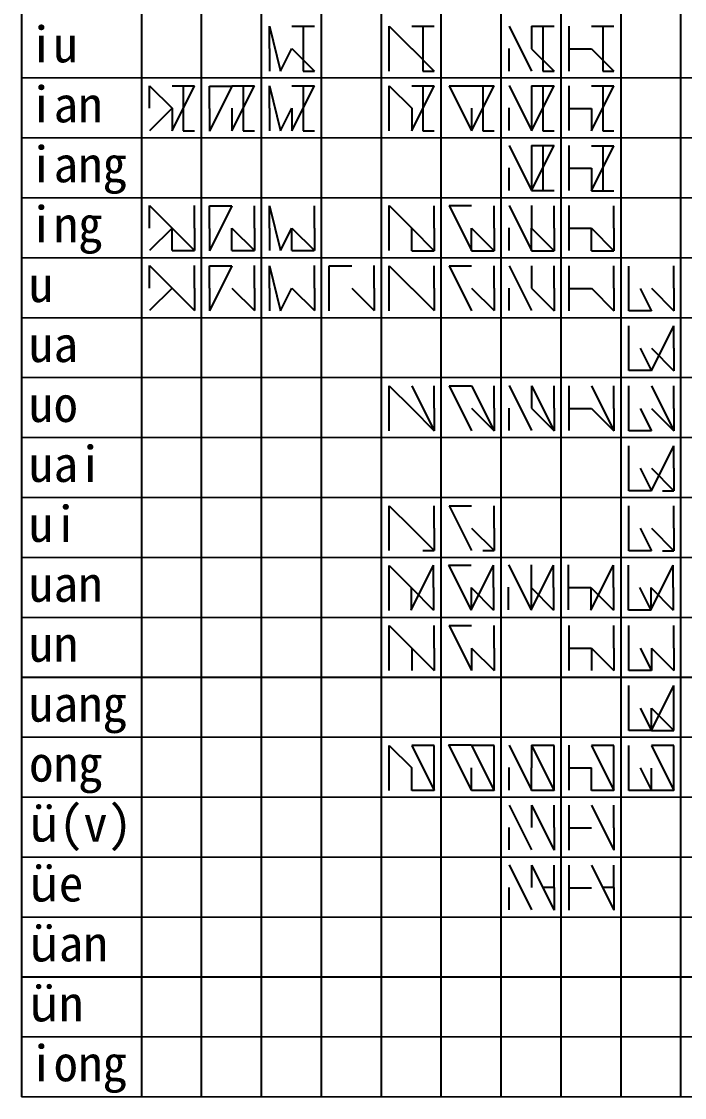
# Model space of a CAD drawing. Header units: millimetres. Extents: x 1659 to 4407, y 297 to 2004.
# Drawn here: x 3487 to 3930, y 520 to 1238 of the extents above; entities that cross this region are included whole.
import ezdxf

# ---------------------------------------------------------------- set-up
doc = ezdxf.new("R2010")
doc.units = ezdxf.units.MM
doc.styles.get("Standard").update_dxf_attribs({"font": 'arial.ttf'})

msp = doc.modelspace()

# ---------------------------------------------------------------- linework, layer by layer
for p, q in [((3487.33, 1933.69), (3487.33, 520.03)), ((3567.33, 1933.69), (3567.33, 519.99)), ((3607.33, 1933.69), (3607.33, 519.97)), ((3647.33, 1933.69), (3647.33, 519.96)), ((3647.33, 1933.67), (3647.33, 519.96)), ((3687.33, 1933.69), (3687.33, 519.94)), ((3687.33, 1933.69), (3687.33, 519.97)), ((3727.33, 1933.69), (3727.33, 519.92)), ((3727.33, 1933.63), (3727.33, 519.92)), ((3767.33, 1933.69), (3767.33, 519.9)), ((3767.33, 1933.62), (3767.33, 519.9)), ((3807.33, 1933.69), (3807.33, 519.89)), ((3807.33, 1933.6), (3807.33, 519.89)), ((3847.33, 1933.69), (3847.33, 519.87)), ((3847.33, 1933.58), (3847.33, 519.87)), ((3887.33, 1933.69), (3887.33, 519.85)), ((3887.33, 1933.58), (3887.33, 519.87)), ((3927.33, 1933.69), (3927.33, 519.84)), ((3927.33, 1933.55), (3927.33, 519.84)), ((3652.8, 1234.65), (3660.3, 1204.65)), ((3652.8, 1219.65), (3652.8, 1234.65)), ((3667.8, 1234.65), (3682.8, 1234.65)), ((3675.3, 1234.65), (3675.3, 1204.65)), ((3732.8, 1219.51), (3732.8, 1234.51)), ((3732.8, 1234.51), (3747.8, 1219.51)), ((3747.8, 1234.61), (3762.8, 1234.61)), ((3755.3, 1234.61), (3755.3, 1204.61)), ((3812.8, 1234.68), (3827.8, 1204.68)), ((3827.8, 1234.58), (3842.8, 1234.58)), ((3827.8, 1234.58), (3827.8, 1219.58)), ((3835.3, 1234.58), (3835.3, 1204.58)), ((3852.8, 1219.58), (3852.8, 1234.58)), ((3867.8, 1234.56), (3882.8, 1234.56)), ((3875.3, 1234.56), (3875.3, 1204.56)), ((3652.8, 1219.65), (3652.8, 1204.65)), ((3660.3, 1204.65), (3667.8, 1219.65)), ((3667.8, 1219.65), (3682.8, 1204.65)), ((3732.8, 1204.51), (3732.8, 1219.51)), ((3747.8, 1219.61), (3762.8, 1204.61)), ((3812.8, 1204.68), (3812.8, 1219.68)), ((3827.8, 1219.58), (3842.8, 1204.58)), ((3852.8, 1204.58), (3852.8, 1219.58)), ((3852.8, 1219.46), (3867.8, 1219.46)), ((3867.8, 1219.56), (3882.8, 1204.56)), ((4407.33, 1199.63), (3487.33, 1200.03)), ((3675.3, 1204.65), (3682.8, 1204.65)), ((3755.3, 1204.61), (3762.8, 1204.61)), ((3835.3, 1204.58), (3842.8, 1204.58)), ((3875.3, 1204.56), (3882.8, 1204.56)), ((3572.8, 1179.84), (3572.8, 1194.84)), ((3572.8, 1194.84), (3587.8, 1179.84)), ((3587.8, 1194.84), (3602.8, 1194.84)), ((3587.8, 1164.84), (3602.8, 1194.84)), ((3595.3, 1194.84), (3595.3, 1164.84)), ((3612.8, 1194.65), (3627.8, 1194.65)), ((3612.8, 1179.65), (3612.8, 1194.65)), ((3627.8, 1194.65), (3612.8, 1164.65)), ((3627.8, 1194.84), (3642.8, 1194.84)), ((3627.8, 1164.84), (3642.8, 1194.84)), ((3635.3, 1194.84), (3635.3, 1164.84)), ((3652.8, 1194.8), (3660.3, 1164.8)), ((3652.8, 1179.8), (3652.8, 1194.8)), ((3667.8, 1194.8), (3682.8, 1194.8)), ((3667.8, 1164.8), (3682.8, 1194.8)), ((3675.3, 1194.8), (3675.3, 1164.8)), ((3732.8, 1194.84), (3747.8, 1179.84)), ((3732.8, 1179.84), (3732.8, 1194.84)), ((3747.8, 1194.84), (3762.8, 1194.84)), ((3747.8, 1164.84), (3762.8, 1194.84)), ((3755.3, 1194.84), (3755.3, 1164.84)), ((3772.8, 1194.84), (3787.8, 1194.84)), ((3772.8, 1194.84), (3787.8, 1164.84)), ((3787.8, 1194.84), (3802.8, 1194.84)), ((3787.8, 1164.84), (3802.8, 1194.84)), ((3795.3, 1194.84), (3795.3, 1164.84)), ((3812.8, 1195.01), (3827.8, 1165.01)), ((3827.8, 1194.9), (3827.8, 1179.9)), ((3827.8, 1194.73), (3842.8, 1194.73)), ((3827.8, 1164.73), (3842.8, 1194.73)), ((3835.3, 1194.73), (3835.3, 1164.73)), ((3852.8, 1179.9), (3852.8, 1194.9)), ((3867.8, 1194.71), (3882.8, 1194.71)), ((3867.8, 1164.71), (3882.8, 1194.71)), ((3875.3, 1194.71), (3875.3, 1164.71)), ((3587.8, 1179.84), (3572.8, 1164.84)), ((3587.8, 1179.84), (3587.8, 1164.84)), ((3612.8, 1179.65), (3612.8, 1164.65)), ((3627.8, 1179.84), (3627.8, 1164.84)), ((3652.8, 1179.8), (3652.8, 1164.8)), ((3660.3, 1164.8), (3667.8, 1179.8)), ((3667.8, 1179.8), (3667.8, 1164.8)), ((3732.8, 1164.84), (3732.8, 1179.84)), ((3747.8, 1179.84), (3747.8, 1164.84)), ((3787.8, 1179.84), (3787.8, 1164.84)), ((3812.8, 1165.01), (3812.8, 1180.01)), ((3827.8, 1179.73), (3827.8, 1164.73)), ((3852.8, 1164.9), (3852.8, 1179.9)), ((3852.8, 1179.78), (3867.8, 1179.78)), ((3867.8, 1179.71), (3867.8, 1164.71)), ((3595.3, 1164.84), (3602.8, 1164.84)), ((3635.3, 1164.84), (3642.8, 1164.84)), ((3675.3, 1164.8), (3682.8, 1164.8)), ((3755.3, 1164.84), (3762.8, 1164.84)), ((3795.3, 1164.84), (3802.8, 1164.84)), ((3835.3, 1164.73), (3842.8, 1164.73)), ((3875.3, 1164.71), (3882.8, 1164.71)), ((4407.33, 1159.63), (3487.33, 1160.03)), ((3812.8, 1155.01), (3827.8, 1125.01)), ((3827.8, 1154.9), (3827.8, 1139.9)), ((3827.8, 1154.9), (3842.8, 1154.9)), ((3827.8, 1124.9), (3842.8, 1154.9)), ((3835.3, 1154.9), (3835.3, 1124.9)), ((3852.8, 1139.9), (3852.8, 1154.9)), ((3867.8, 1154.78), (3882.8, 1154.78)), ((3867.8, 1124.78), (3882.8, 1154.78)), ((3875.3, 1154.78), (3875.3, 1124.78)), ((3812.8, 1125.01), (3812.8, 1140.01)), ((3827.8, 1139.9), (3827.8, 1124.9)), ((3852.8, 1124.9), (3852.8, 1139.9)), ((3852.8, 1139.78), (3867.8, 1139.78)), ((3867.8, 1139.78), (3867.8, 1124.78)), ((3827.8, 1124.9), (3842.8, 1124.9)), ((3867.8, 1124.78), (3882.8, 1124.78)), ((4407.33, 1119.63), (3487.33, 1120.03)), ((3572.8, 1099.84), (3572.8, 1114.84)), ((3572.8, 1114.84), (3587.8, 1099.84)), ((3602.8, 1099.84), (3602.8, 1114.84)), ((3612.8, 1114.65), (3627.8, 1114.65)), ((3612.8, 1099.65), (3612.8, 1114.65)), ((3627.8, 1114.65), (3612.8, 1084.65)), ((3642.8, 1099.82), (3642.8, 1114.82)), ((3652.8, 1114.8), (3660.3, 1084.8)), ((3652.8, 1099.8), (3652.8, 1114.8)), ((3682.8, 1099.8), (3682.8, 1114.8)), ((3732.8, 1114.84), (3747.8, 1099.84)), ((3732.8, 1099.84), (3732.8, 1114.84)), ((3762.8, 1099.77), (3762.8, 1114.77)), ((3772.8, 1114.84), (3787.8, 1114.84)), ((3772.8, 1114.84), (3787.8, 1084.84)), ((3802.8, 1099.75), (3802.8, 1114.75)), ((3812.8, 1115.01), (3827.8, 1085.01)), ((3827.8, 1114.9), (3827.8, 1099.9)), ((3842.8, 1099.73), (3842.8, 1114.73)), ((3852.8, 1099.9), (3852.8, 1114.9)), ((3882.8, 1099.71), (3882.8, 1114.71)), ((3587.8, 1099.84), (3572.8, 1084.84)), ((3587.79, 1084.84), (3587.79, 1099.84)), ((3587.8, 1099.84), (3602.8, 1084.84)), ((3602.8, 1099.84), (3602.8, 1084.84)), ((3612.8, 1099.65), (3612.8, 1084.65)), ((3627.79, 1084.82), (3627.79, 1099.82)), ((3627.8, 1099.82), (3642.8, 1084.82)), ((3642.8, 1099.82), (3642.8, 1084.82)), ((3652.8, 1099.8), (3652.8, 1084.8)), ((3660.3, 1084.8), (3667.8, 1099.8)), ((3667.79, 1084.8), (3667.79, 1099.8)), ((3667.8, 1099.8), (3682.8, 1084.8)), ((3682.8, 1099.8), (3682.8, 1084.8)), ((3732.8, 1084.84), (3732.8, 1099.84)), ((3747.79, 1084.77), (3747.79, 1099.77)), ((3747.8, 1099.77), (3762.8, 1084.77)), ((3762.8, 1099.77), (3762.8, 1084.77)), ((3787.79, 1084.75), (3787.79, 1099.75)), ((3787.8, 1099.75), (3802.8, 1084.75)), ((3802.8, 1099.75), (3802.8, 1084.75)), ((3812.8, 1085.01), (3812.8, 1100.01)), ((3827.79, 1084.73), (3827.79, 1099.73)), ((3827.8, 1099.73), (3842.8, 1084.73)), ((3842.8, 1099.73), (3842.8, 1084.73)), ((3852.8, 1084.9), (3852.8, 1099.9)), ((3852.8, 1099.78), (3867.8, 1099.78)), ((3867.79, 1084.71), (3867.79, 1099.71)), ((3867.8, 1099.71), (3882.8, 1084.71)), ((3882.8, 1099.71), (3882.8, 1084.71)), ((3587.79, 1084.84), (3602.79, 1084.84)), ((3627.79, 1084.82), (3642.79, 1084.82)), ((3667.79, 1084.8), (3682.79, 1084.8)), ((3747.79, 1084.77), (3762.79, 1084.77)), ((3787.79, 1084.75), (3802.79, 1084.75)), ((3827.79, 1084.73), (3842.79, 1084.73)), ((3867.79, 1084.71), (3882.79, 1084.71)), ((4407.33, 1079.63), (3487.33, 1080.03)), ((3572.8, 1059.84), (3572.8, 1074.84)), ((3572.8, 1074.84), (3587.8, 1059.84)), ((3602.8, 1059.84), (3602.8, 1074.84)), ((3612.8, 1074.65), (3627.8, 1074.65)), ((3612.8, 1059.65), (3612.8, 1074.65)), ((3627.8, 1074.65), (3612.8, 1044.65)), ((3642.8, 1059.82), (3642.8, 1074.82)), ((3652.8, 1074.65), (3660.3, 1044.65)), ((3652.8, 1059.65), (3652.8, 1074.65)), ((3682.8, 1059.8), (3682.8, 1074.8)), ((3692.8, 1074.61), (3707.8, 1074.61)), ((3692.8, 1059.61), (3692.8, 1074.61)), ((3722.8, 1059.84), (3722.8, 1074.84)), ((3732.8, 1059.59), (3732.8, 1074.59)), ((3732.8, 1074.59), (3747.8, 1059.59)), ((3762.8, 1059.77), (3762.8, 1074.77)), ((3772.8, 1074.58), (3787.8, 1074.58)), ((3772.8, 1074.58), (3787.8, 1044.58)), ((3802.8, 1059.75), (3802.8, 1074.75)), ((3812.8, 1074.77), (3827.8, 1044.77)), ((3827.8, 1074.66), (3827.8, 1059.66)), ((3842.8, 1059.73), (3842.8, 1074.73)), ((3852.8, 1059.66), (3852.8, 1074.66)), ((3882.8, 1059.71), (3882.8, 1074.71)), ((3892.8, 1059.54), (3892.8, 1074.54)), ((3922.8, 1059.7), (3922.8, 1074.7)), ((3587.8, 1059.84), (3572.8, 1044.84)), ((3587.8, 1059.84), (3602.8, 1044.84)), ((3602.8, 1059.84), (3602.8, 1044.84)), ((3612.8, 1059.65), (3612.8, 1044.65)), ((3627.8, 1059.82), (3642.8, 1044.82)), ((3642.8, 1059.82), (3642.8, 1044.82)), ((3652.8, 1059.65), (3652.8, 1044.65)), ((3660.3, 1044.65), (3667.8, 1059.65)), ((3667.8, 1059.8), (3682.8, 1044.8)), ((3682.8, 1059.8), (3682.8, 1044.8)), ((3692.8, 1044.61), (3692.8, 1059.61)), ((3707.8, 1059.84), (3722.8, 1044.84)), ((3722.8, 1059.84), (3722.8, 1044.84)), ((3732.8, 1044.59), (3732.8, 1059.59)), ((3747.8, 1059.77), (3762.8, 1044.77)), ((3762.8, 1059.77), (3762.8, 1044.77)), ((3787.8, 1059.75), (3802.8, 1044.75)), ((3802.8, 1059.75), (3802.8, 1044.75)), ((3812.8, 1044.77), (3812.8, 1059.77)), ((3827.8, 1059.73), (3842.8, 1044.73)), ((3842.8, 1059.73), (3842.8, 1044.73)), ((3852.8, 1044.66), (3852.8, 1059.66)), ((3852.8, 1059.54), (3867.8, 1059.54)), ((3867.8, 1059.71), (3882.8, 1044.71)), ((3882.8, 1059.71), (3882.8, 1044.71)), ((3892.8, 1044.54), (3892.8, 1059.54)), ((3900.3, 1059.54), (3907.8, 1044.52)), ((3907.8, 1059.7), (3922.8, 1044.7)), ((3922.8, 1059.7), (3922.8, 1044.7)), ((3907.8, 1044.54), (3892.8, 1044.54)), ((4407.33, 1039.63), (3487.33, 1040.03)), ((3892.8, 1019.71), (3892.8, 1034.71)), ((3907.8, 1004.7), (3922.8, 1034.7)), ((3922.8, 1019.7), (3922.8, 1034.7)), ((3892.8, 1004.71), (3892.8, 1019.71)), ((3900.3, 1019.71), (3907.8, 1004.7)), ((3907.8, 1019.7), (3922.8, 1004.7)), ((3922.8, 1019.7), (3922.8, 1004.7)), ((4407.33, 999.63), (3487.33, 1000.03)), ((3907.8, 1004.71), (3892.8, 1004.71)), ((3732.8, 979.59), (3732.8, 994.59)), ((3732.8, 994.59), (3747.8, 979.59)), ((3747.8, 994.59), (3762.8, 964.59)), ((3762.8, 979.59), (3762.8, 994.59)), ((3772.8, 994.58), (3787.8, 994.58)), ((3772.8, 994.58), (3787.8, 964.58)), ((3787.8, 994.59), (3802.8, 964.59)), ((3802.8, 979.59), (3802.8, 994.59)), ((3812.8, 994.77), (3827.8, 964.77)), ((3827.8, 994.66), (3827.8, 979.66)), ((3827.8, 994.59), (3842.8, 964.59)), ((3842.8, 979.59), (3842.8, 994.59)), ((3852.8, 979.66), (3852.8, 994.66)), ((3867.8, 994.54), (3882.8, 964.54)), ((3882.8, 979.54), (3882.8, 994.54)), ((3892.8, 979.54), (3892.8, 994.54)), ((3907.8, 994.52), (3922.8, 964.52)), ((3922.8, 979.52), (3922.8, 994.52)), ((3732.8, 964.59), (3732.8, 979.59)), ((3747.8, 979.59), (3762.8, 964.59)), ((3762.8, 979.59), (3762.8, 964.59)), ((3787.8, 979.59), (3802.8, 964.59)), ((3802.8, 979.59), (3802.8, 964.59)), ((3812.8, 964.77), (3812.8, 979.77)), ((3827.8, 979.59), (3842.8, 964.59)), ((3842.8, 979.59), (3842.8, 964.59)), ((3852.8, 964.66), (3852.8, 979.66)), ((3852.8, 979.54), (3867.8, 979.54)), ((3867.8, 979.54), (3882.8, 964.54)), ((3882.8, 979.54), (3882.8, 964.54)), ((3892.8, 964.54), (3892.8, 979.54)), ((3900.3, 979.54), (3907.8, 964.52)), ((3907.8, 979.52), (3922.8, 964.52)), ((3922.8, 979.52), (3922.8, 964.52)), ((3907.8, 964.54), (3892.8, 964.54)), ((4407.33, 959.63), (3487.33, 960.03)), ((3892.8, 939.54), (3892.8, 954.54)), ((3907.8, 924.54), (3922.8, 954.54)), ((3922.8, 939.54), (3922.8, 954.54)), ((3892.8, 924.54), (3892.8, 939.54)), ((3900.3, 939.54), (3907.8, 924.52)), ((3907.8, 939.54), (3922.8, 924.54)), ((3922.8, 939.54), (3922.8, 924.54)), ((4407.33, 919.63), (3487.33, 920.03)), ((3907.8, 924.54), (3892.8, 924.54)), ((3915.3, 924.54), (3922.8, 924.54)), ((3732.8, 899.59), (3732.8, 914.59)), ((3732.8, 914.59), (3747.8, 899.59)), ((3762.8, 899.59), (3762.8, 914.59)), ((3772.8, 914.58), (3787.8, 914.58)), ((3772.8, 914.58), (3787.8, 884.58)), ((3802.8, 899.58), (3802.8, 914.58)), ((3892.8, 899.54), (3892.8, 914.54)), ((3922.8, 899.52), (3922.8, 914.52)), ((3732.8, 884.59), (3732.8, 899.59)), ((3747.8, 899.59), (3762.8, 884.59)), ((3762.8, 899.59), (3762.8, 884.59)), ((3787.8, 899.58), (3802.8, 884.58)), ((3802.8, 899.58), (3802.8, 884.58)), ((3892.8, 884.54), (3892.8, 899.54)), ((3900.3, 899.54), (3907.8, 884.52)), ((3907.8, 899.52), (3922.8, 884.52)), ((3922.8, 899.52), (3922.8, 884.52)), ((3755.3, 884.59), (3762.8, 884.59)), ((3795.3, 884.58), (3802.8, 884.58)), ((3907.8, 884.54), (3892.8, 884.54)), ((3915.3, 884.52), (3922.8, 884.52)), ((4407.33, 879.63), (3487.33, 880.03)), ((3732.8, 859.59), (3732.8, 874.59)), ((3732.8, 874.59), (3747.8, 859.59)), ((3747.43, 844.96), (3762.43, 874.96)), ((3762.43, 859.96), (3762.43, 874.96)), ((3772.43, 874.94), (3787.43, 874.94)), ((3772.43, 874.94), (3787.43, 844.94)), ((3787.43, 844.94), (3802.43, 874.94)), ((3802.43, 859.94), (3802.43, 874.94)), ((3812.43, 875.13), (3827.43, 845.13)), ((3827.43, 875.03), (3827.43, 860.03)), ((3827.43, 844.92), (3842.43, 874.92)), ((3842.43, 859.92), (3842.43, 874.92)), ((3852.43, 860.03), (3852.43, 875.03)), ((3867.43, 844.91), (3882.43, 874.91)), ((3882.43, 859.91), (3882.43, 874.91)), ((3892.43, 859.91), (3892.43, 874.91)), ((3907.43, 844.89), (3922.43, 874.89)), ((3922.43, 859.89), (3922.43, 874.89)), ((3732.8, 844.59), (3732.8, 859.59)), ((3747.43, 859.96), (3762.43, 844.96)), ((3747.43, 859.96), (3747.43, 844.96)), ((3762.43, 859.96), (3762.43, 844.96)), ((3787.43, 859.94), (3802.43, 844.94)), ((3787.43, 859.94), (3787.43, 844.94)), ((3802.43, 859.94), (3802.43, 844.94)), ((3812.43, 845.13), (3812.43, 860.13)), ((3827.43, 859.92), (3842.43, 844.92)), ((3827.43, 859.92), (3827.43, 844.92)), ((3842.43, 859.92), (3842.43, 844.92)), ((3852.43, 845.03), (3852.43, 860.03)), ((3852.43, 859.91), (3867.43, 859.91)), ((3867.43, 859.91), (3882.43, 844.91)), ((3867.43, 859.91), (3867.43, 844.91)), ((3882.43, 859.91), (3882.43, 844.91)), ((3892.43, 844.91), (3892.43, 859.91)), ((3899.93, 859.91), (3907.43, 844.89)), ((3907.43, 859.89), (3922.43, 844.89)), ((3907.43, 859.89), (3907.43, 844.89)), ((3922.43, 859.89), (3922.43, 844.89)), ((3907.43, 844.91), (3892.43, 844.91)), ((4407.33, 839.63), (3487.33, 840.03)), ((3732.8, 819.59), (3732.8, 834.59)), ((3732.8, 834.59), (3747.8, 819.59)), ((3762.8, 819.59), (3762.8, 834.59)), ((3772.8, 834.58), (3787.8, 834.58)), ((3772.8, 834.58), (3787.8, 804.58)), ((3802.8, 819.58), (3802.8, 834.58)), ((3852.8, 819.66), (3852.8, 834.66)), ((3882.8, 819.54), (3882.8, 834.54)), ((3892.8, 819.54), (3892.8, 834.54)), ((3922.8, 819.52), (3922.8, 834.52)), ((3732.8, 804.59), (3732.8, 819.59)), ((3747.8, 819.59), (3762.8, 804.59)), ((3747.8, 819.59), (3747.8, 804.59)), ((3762.8, 819.59), (3762.8, 804.59)), ((3787.8, 819.58), (3802.8, 804.58)), ((3787.8, 819.58), (3787.8, 804.58)), ((3802.8, 819.58), (3802.8, 804.58)), ((3852.8, 804.66), (3852.8, 819.66)), ((3852.8, 819.54), (3867.8, 819.54)), ((3867.8, 819.54), (3882.8, 804.54)), ((3867.8, 819.54), (3867.8, 804.54)), ((3867.8, 819.54), (3867.8, 804.54)), ((3882.8, 819.54), (3882.8, 804.54)), ((3892.8, 804.54), (3892.8, 819.54)), ((3900.3, 819.54), (3907.8, 804.52)), ((3907.8, 819.52), (3922.8, 804.52)), ((3907.8, 819.52), (3907.8, 804.52)), ((3922.8, 819.52), (3922.8, 804.52)), ((3907.8, 804.54), (3892.8, 804.54)), ((4407.33, 799.63), (3487.33, 800.03)), ((3892.8, 779.54), (3892.8, 794.54)), ((3907.8, 764.54), (3922.8, 794.54)), ((3922.8, 779.54), (3922.8, 794.54)), ((3892.8, 764.54), (3892.8, 779.54)), ((3900.3, 779.54), (3907.8, 764.52)), ((3907.8, 764.54), (3907.8, 779.54)), ((3907.8, 779.54), (3922.8, 764.54)), ((3922.8, 764.54), (3922.8, 779.54)), ((3907.8, 764.54), (3892.8, 764.54)), ((3907.8, 764.54), (3922.8, 764.54)), ((4407.33, 759.63), (3487.33, 760.03)), ((3732.8, 739.59), (3732.8, 754.59)), ((3732.8, 754.59), (3747.8, 739.59)), ((3747.8, 754.59), (3762.8, 724.59)), ((3762.8, 754.59), (3747.8, 754.59)), ((3762.8, 739.59), (3762.8, 754.59)), ((3772.43, 754.94), (3787.43, 754.94)), ((3772.43, 754.94), (3787.43, 724.94)), ((3787.8, 754.59), (3802.8, 724.59)), ((3802.8, 754.59), (3787.8, 754.59)), ((3802.8, 739.59), (3802.8, 754.59)), ((3812.8, 754.82), (3827.8, 724.82)), ((3827.8, 754.71), (3827.8, 739.71)), ((3827.8, 754.59), (3842.8, 724.59)), ((3842.8, 754.59), (3827.8, 754.59)), ((3842.8, 739.59), (3842.8, 754.59)), ((3852.8, 739.71), (3852.8, 754.71)), ((3867.8, 754.59), (3882.8, 724.59)), ((3882.8, 754.59), (3867.8, 754.59)), ((3882.8, 739.59), (3882.8, 754.59)), ((3892.8, 739.54), (3892.8, 754.54)), ((3907.8, 754.52), (3922.8, 724.52)), ((3922.8, 754.52), (3907.8, 754.52)), ((3922.8, 739.52), (3922.8, 754.52)), ((3812.8, 724.82), (3812.8, 739.82)), ((3852.8, 724.71), (3852.8, 739.71)), ((3732.8, 724.59), (3732.8, 739.59)), ((3747.8, 724.59), (3747.8, 739.59)), ((3762.8, 724.59), (3762.8, 739.59)), ((3787.8, 724.59), (3787.8, 739.59)), ((3802.8, 724.59), (3802.8, 739.59)), ((3827.8, 724.59), (3827.8, 739.59)), ((3842.8, 724.59), (3842.8, 739.59)), ((3852.8, 739.59), (3867.8, 739.59)), ((3867.8, 724.59), (3867.8, 739.59)), ((3882.8, 724.59), (3882.8, 739.59)), ((3892.8, 724.54), (3892.8, 739.54)), ((3900.3, 739.54), (3907.8, 724.52)), ((3907.8, 724.52), (3907.8, 739.52)), ((3922.8, 724.52), (3922.8, 739.52)), ((4407.33, 719.63), (3487.33, 720.03)), ((3762.8, 724.59), (3747.8, 724.59)), ((3802.8, 724.59), (3787.8, 724.59)), ((3842.8, 724.59), (3827.8, 724.59)), ((3882.8, 724.59), (3867.8, 724.59)), ((3907.8, 724.54), (3892.8, 724.54)), ((3922.8, 724.52), (3907.8, 724.52)), ((3812.8, 714.82), (3827.8, 684.82)), ((3827.8, 714.71), (3842.8, 684.71)), ((3827.8, 714.71), (3827.8, 699.71)), ((3842.8, 699.71), (3842.8, 714.71)), ((3852.8, 699.71), (3852.8, 714.71)), ((3867.8, 714.7), (3882.8, 684.7)), ((3882.8, 699.7), (3882.8, 714.7)), ((3812.8, 684.82), (3812.8, 699.82)), ((3842.8, 699.71), (3842.8, 684.71)), ((3852.8, 684.71), (3852.8, 699.71)), ((3852.8, 699.59), (3867.8, 699.59)), ((3882.8, 699.7), (3882.8, 684.7)), ((4407.33, 679.63), (3487.33, 680.03)), ((3812.8, 674.82), (3827.8, 644.82)), ((3827.8, 674.71), (3827.8, 659.71)), ((3827.8, 674.71), (3842.8, 644.71)), ((3842.8, 659.71), (3842.8, 674.71)), ((3852.8, 659.71), (3852.8, 674.71)), ((3867.8, 674.7), (3882.8, 644.7)), ((3882.8, 659.7), (3882.8, 674.7)), ((3812.8, 644.82), (3812.8, 659.82)), ((3842.8, 659.71), (3835.3, 659.71)), ((3842.8, 659.71), (3842.8, 644.71)), ((3852.8, 644.71), (3852.8, 659.71)), ((3852.8, 659.59), (3867.8, 659.59)), ((3882.8, 659.7), (3875.3, 659.7)), ((3882.8, 659.7), (3882.8, 644.7)), ((4407.33, 639.63), (3487.33, 640.03)), ((4407.33, 599.63), (3487.33, 600.03)), ((4407.33, 559.63), (3487.33, 560.03)), ((4407.33, 519.63), (3487.33, 520.03))]:
    msp.add_line(p, q)

# ---------------------------------------------------------------- texts
at = {"char_height": 24, "attachment_point": 1}
for s, insert in [('{\\fSimSun|b0|i0|c134|p2;iu}', (3492.41, 1234.44)), ('{\\fSimSun|b0|i0|c134|p2;ian}', (3492.41, 1194.44)), ('{\\fSimSun|b0|i0|c134|p2;iang}', (3492.41, 1154.44)), ('{\\fSimSun|b0|i0|c134|p2;ing}', (3492.41, 1114.44)), ('{\\fSimSun|b0|i0|c134|p2;u}', (3492.41, 1074.44)), ('{\\fSimSun|b0|i0|c134|p2;ua}', (3492.41, 1034.44)), ('{\\fSimSun|b0|i0|c134|p2;uo}', (3492.41, 994.44)), ('{\\fSimSun|b0|i0|c134|p2;uai}', (3492.41, 954.44)), ('{\\fSimSun|b0|i0|c134|p2;ui}', (3492.41, 914.44)), ('{\\fSimSun|b0|i0|c134|p2;uan}', (3492.41, 874.44)), ('{\\fSimSun|b0|i0|c134|p2;un}', (3492.41, 834.44)), ('{\\fSimSun|b0|i0|c134|p2;uang}', (3492.41, 794.44)), ('{\\fSimSun|b0|i0|c134|p2;ong}', (3492.41, 754.44)), ('{\\fSimSun|b0|i0|c134|p2;ü(v)}', (3492.41, 714.44)), ('{\\fSimSun|b0|i0|c134|p2;üe}', (3492.41, 674.44)), ('{\\fSimSun|b0|i0|c134|p2;üan}', (3492.41, 634.44)), ('{\\fSimSun|b0|i0|c134|p2;ün}', (3492.41, 594.44)), ('{\\fSimSun|b0|i0|c134|p2;iong}', (3492.41, 554.44))]:
    msp.add_mtext_dynamic_manual_height_columns(s, width=69.2997, gutter_width=12.5, heights=[46.13], dxfattribs=dict(at, insert=insert))

doc.saveas('drawing.dxf')
